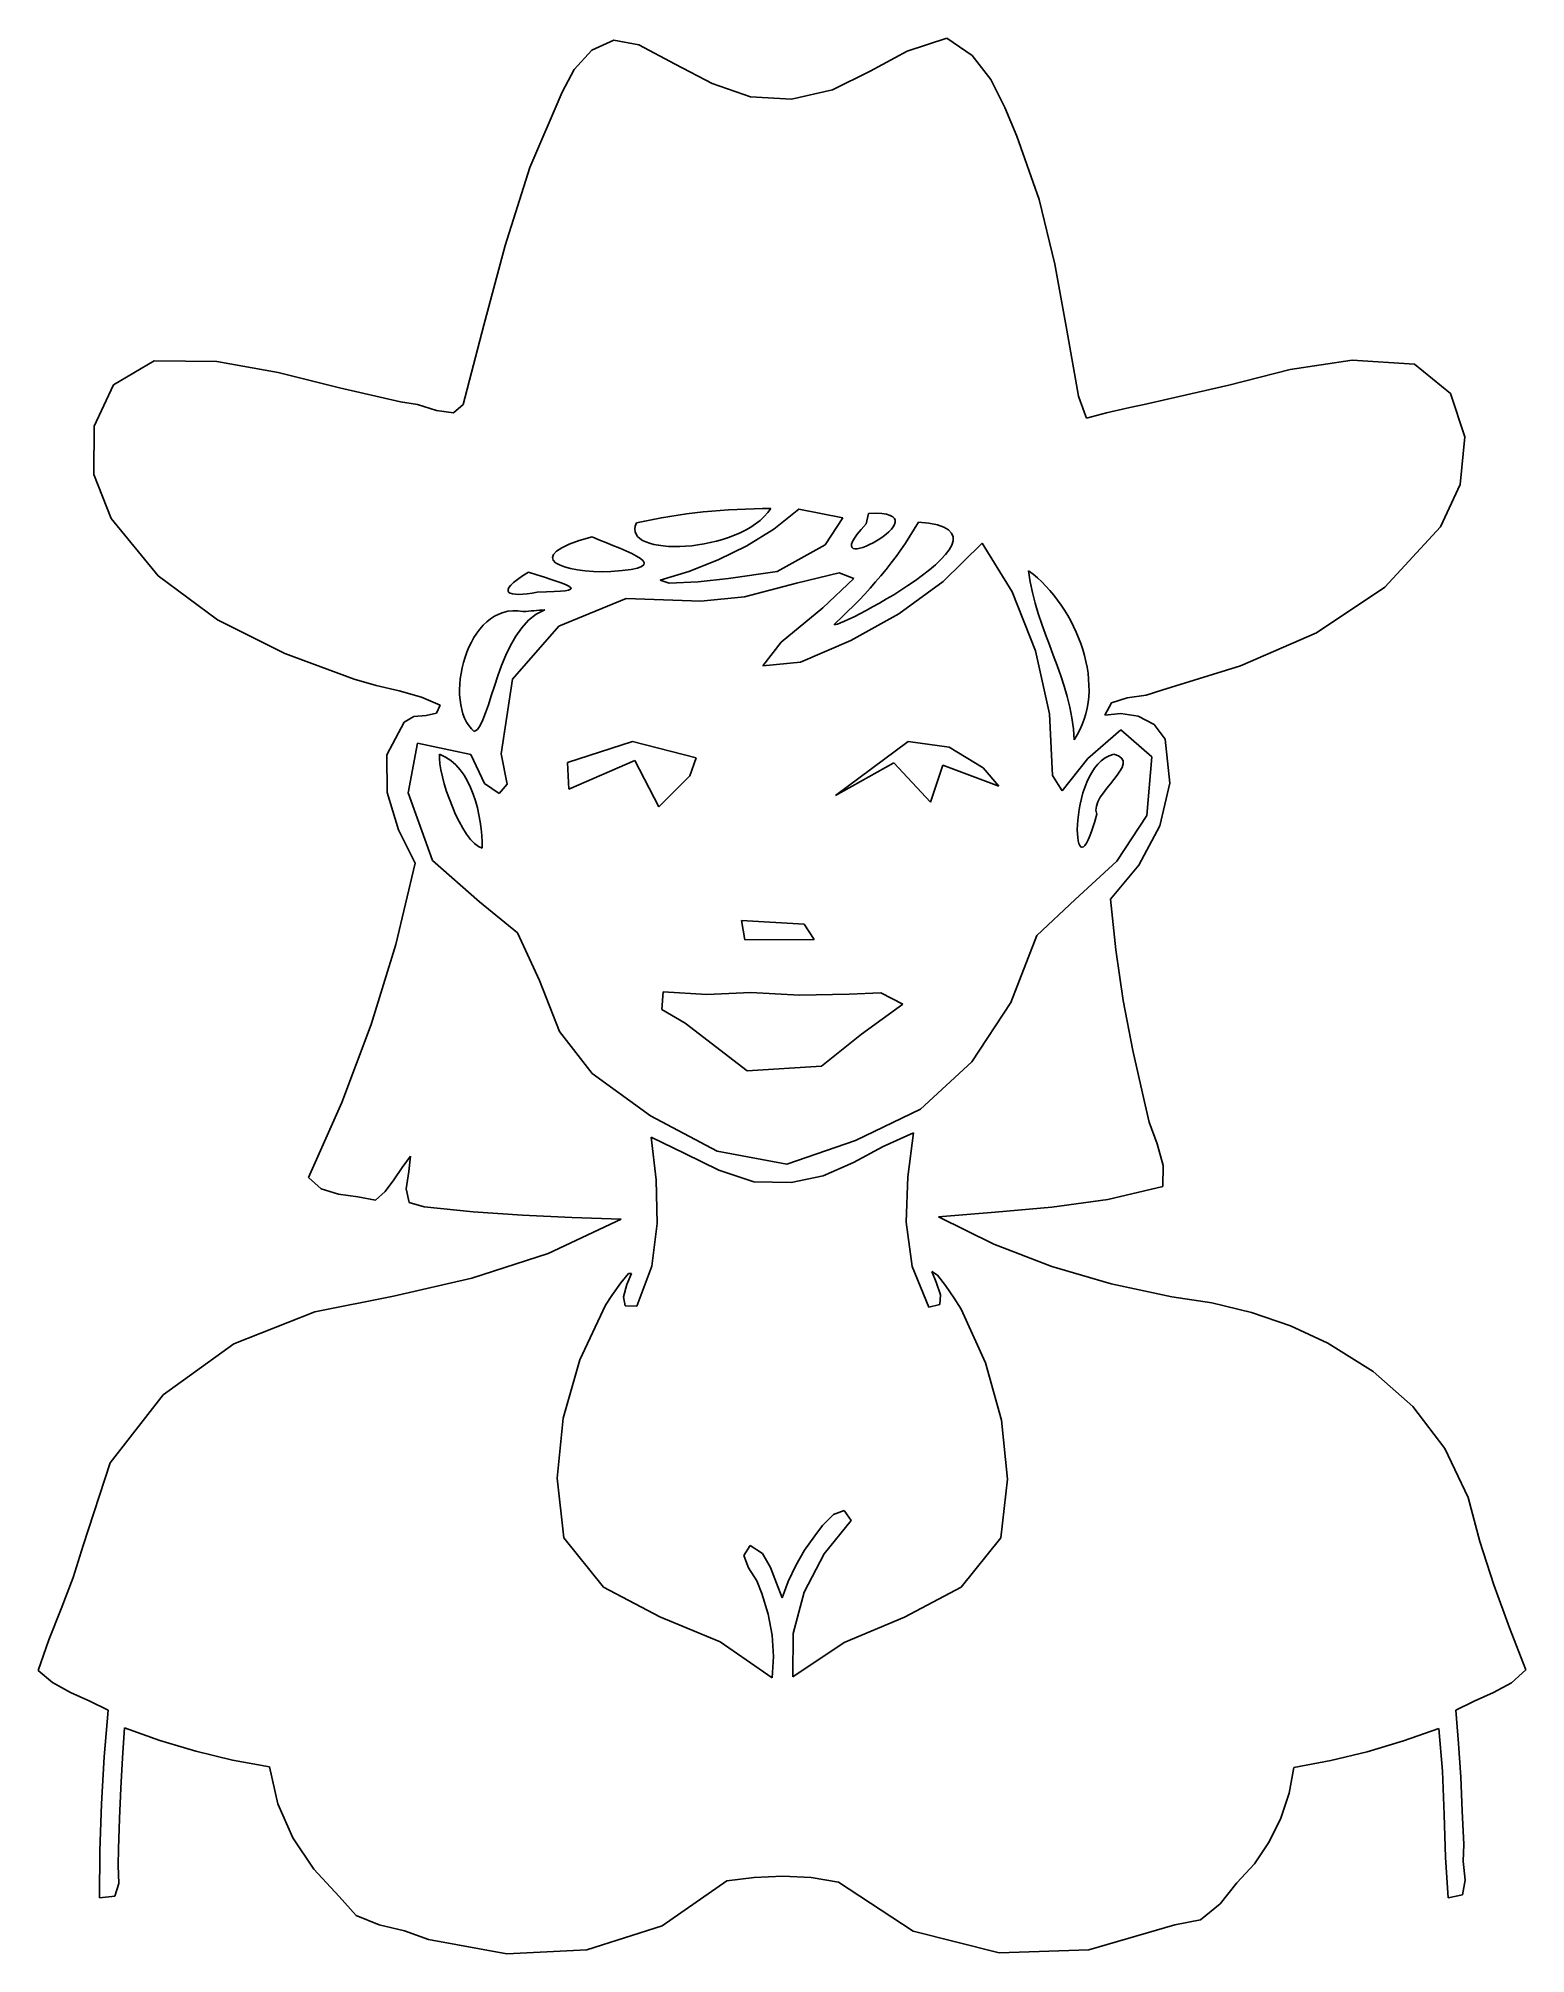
# Model space of a CAD drawing. Extents: x 0 to 20.8, y 1.4 to 28.2.
import ezdxf

# ---------------------------------------------------------------- set-up
doc = ezdxf.new("R2010")
doc.units = 0
doc.layers.get('0').update_dxf_attribs({"linetype": 'CONTINUOUS'})

msp = doc.modelspace()

# ---------------------------------------------------------------- linework, layer by layer
at = {"color": 1}
for p, q in [((8.05586, 28.194796), (7.748855, 28.05445)), ((8.408612, 28.132125), (8.05586, 28.194796)), ((12.717639, 28.222223), (12.1624, 28.041427)), ((13.074958, 27.981319), (12.717639, 28.222223)), ((7.748855, 28.05445), (7.502557, 27.787498)), ((8.914361, 27.860206), (8.408612, 28.132125)), ((12.1624, 28.041427), (11.643751, 27.762229)), ((13.335216, 27.643549), (13.074958, 27.981319)), ((7.502557, 27.787498), (7.331924, 27.470354)), ((9.432687, 27.591567), (8.914361, 27.860206)), ((11.643751, 27.762229), (11.118486, 27.499606)), ((13.53198, 27.2528), (13.335216, 27.643549)), ((7.331924, 27.470354), (6.883313, 26.415389)), ((9.972672, 27.40231), (9.432687, 27.591567)), ((10.543399, 27.368537), (9.972672, 27.40231)), ((11.118486, 27.499606), (10.543399, 27.368537)), ((13.698816, 26.852963), (13.53198, 27.2528)), ((14.011335, 25.968352), (13.698816, 26.852963)), ((6.883313, 26.415389), (6.534555, 25.321187)), ((14.229912, 25.059083), (14.011335, 25.968352)), ((6.534555, 25.321187), (6.238911, 24.208016)), ((14.398557, 24.136708), (14.229912, 25.059083)), ((6.238911, 24.208016), (5.949646, 23.096141)), ((14.56128, 23.212778), (14.398557, 24.136708)), ((1.622778, 23.706667), (1.054364, 23.374229)), ((2.497504, 23.697228), (1.622778, 23.706667)), ((3.360246, 23.545107), (2.497504, 23.697228)), ((18.393419, 23.718057), (17.526425, 23.584747)), ((19.266385, 23.660684), (18.393419, 23.718057)), ((19.771099, 23.250732), (19.266385, 23.660684)), ((1.054364, 23.374229), (0.781593, 22.792481)), ((4.216355, 23.330451), (3.360246, 23.545107)), ((5.071181, 23.133403), (4.216355, 23.330451)), ((16.664751, 23.367311), (15.807744, 23.172309)), ((17.526425, 23.584747), (16.664751, 23.367311)), ((5.308536, 23.096433), (5.071181, 23.133403)), ((5.576137, 23.012313), (5.308536, 23.096433)), ((5.949646, 23.096141), (5.810876, 22.979422)), ((14.589602, 23.135951), (14.56128, 23.212778)), ((14.617923, 23.059123), (14.589602, 23.135951)), ((14.646244, 22.982295), (14.617923, 23.059123)), ((15.523912, 23.107847), (15.239624, 23.045292)), ((15.807744, 23.172309), (15.523912, 23.107847)), ((19.968701, 22.643984), (19.771099, 23.250732)), ((0.781593, 22.792481), (0.779267, 22.117044)), ((5.810876, 22.979422), (5.576137, 23.012313)), ((14.674566, 22.905466), (14.646244, 22.982295)), ((14.956101, 22.979535), (14.674566, 22.905466)), ((15.239624, 23.045292), (14.956101, 22.979535)), ((19.90573, 21.976978), (19.968701, 22.643984)), ((0.779267, 22.117044), (1.02219, 21.503536)), ((19.628721, 21.386256), (19.90573, 21.976978)), ((1.02219, 21.503536), (1.677919, 20.700088)), ((10.257014, 21.642917), (10.257014, 21.642917)), ((10.298625, 21.353977), (10.645069, 21.634098)), ((10.645069, 21.634098), (11.260767, 21.512194)), ((11.260767, 21.512194), (11.017457, 21.133459)), ((11.590033, 21.426151), (11.624028, 21.572362)), ((12.320764, 21.448889), (12.320764, 21.448889)), ((7.752292, 21.246042), (7.752292, 21.246042)), ((9.920462, 21.118809), (10.298625, 21.353977)), ((18.851273, 20.53825), (19.628721, 21.386256)), ((9.105135, 20.759406), (9.519619, 20.922612)), ((9.519619, 20.922612), (9.920462, 21.118809)), ((11.017457, 21.133459), (10.342151, 20.761836)), ((12.666592, 20.618878), (13.211528, 21.157848)), ((13.211528, 21.157848), (13.632507, 20.47483)), ((1.677919, 20.700088), (2.510451, 20.083146)), ((6.861528, 20.752153), (6.861528, 20.752153)), ((8.704218, 20.636647), (9.105135, 20.759406)), ((9.66186, 20.66127), (9.237813, 20.614934)), ((10.342151, 20.761836), (9.66186, 20.66127)), ((10.615157, 20.595521), (11.209726, 20.739881)), ((11.415898, 20.663899), (10.983092, 20.253273)), ((11.209726, 20.739881), (11.415898, 20.663899)), ((13.864167, 20.769792), (13.864167, 20.769792)), ((7.28749, 19.9968), (8.229704, 20.38161)), ((8.229704, 20.38161), (9.277114, 20.346174)), ((8.833522, 20.597608), (8.704218, 20.636647)), ((9.237813, 20.614934), (8.833522, 20.597608)), ((9.277114, 20.346174), (9.886262, 20.405919)), ((9.886262, 20.405919), (10.615157, 20.595521)), ((12.04822, 20.165562), (12.666592, 20.618878)), ((13.632507, 20.47483), (13.957957, 19.650368)), ((17.894671, 19.903312), (18.851273, 20.53825)), ((7.090833, 20.222986), (7.090833, 20.222987)), ((10.983092, 20.253273), (10.401673, 19.770445)), ((11.376373, 19.791924), (12.04822, 20.165562)), ((2.510451, 20.083146), (3.449194, 19.613582)), ((6.640254, 19.251646), (7.28749, 19.9968)), ((16.830106, 19.438367), (17.894671, 19.903312)), ((3.449194, 19.613582), (4.423553, 19.252273)), ((10.401673, 19.770445), (10.141144, 19.441367)), ((10.671011, 19.491992), (11.376373, 19.791924)), ((13.957957, 19.650368), (14.157138, 18.766052)), ((10.141144, 19.441367), (10.671011, 19.491992)), ((15.728772, 19.100339), (16.830106, 19.438367)), ((4.423553, 19.252273), (4.729892, 19.165134)), ((4.729892, 19.165134), (5.053698, 19.088028)), ((5.053698, 19.088028), (5.363243, 19.002789)), ((6.477776, 18.20605), (6.640254, 19.251646)), ((15.509228, 19.028362), (15.728772, 19.100339)), ((5.363243, 19.002789), (5.626805, 18.891251)), ((5.573393, 18.776782), (5.430094, 18.746473)), ((5.626805, 18.891251), (5.573393, 18.776782)), ((14.157138, 18.766052), (14.199306, 17.903473)), ((14.93132, 18.75014), (15.023127, 18.920681)), ((15.15263, 18.770384), (14.93132, 18.75014)), ((15.023127, 18.920681), (15.244888, 18.990949)), ((15.399228, 18.733104), (15.15263, 18.770384)), ((15.244888, 18.990949), (15.509228, 19.028362)), ((5.124097, 18.653125), (4.880798, 18.191623)), ((5.259475, 18.729021), (5.124097, 18.653125)), ((5.430094, 18.746473), (5.259475, 18.729021)), ((14.694874, 18.14423), (15.156332, 18.544656)), ((15.156332, 18.544656), (15.587122, 18.163827)), ((15.622472, 18.620485), (15.399228, 18.733104)), ((15.773721, 18.414712), (15.622472, 18.620485)), ((5.178155, 17.661064), (5.307431, 18.358932)), ((5.307431, 18.358932), (6.053347, 18.198512)), ((8.316736, 18.379723), (7.40844, 18.088221)), ((9.210486, 18.152394), (8.316736, 18.379723)), ((12.179653, 18.379723), (11.1601, 17.626011)), ((12.751041, 18.301147), (12.179653, 18.379723)), ((13.226963, 18.01151), (12.751041, 18.301147)), ((15.842332, 17.799203), (15.773721, 18.414712)), ((4.880798, 18.191623), (4.884091, 17.667867)), ((5.617986, 18.203334), (5.617986, 18.203334)), ((6.053347, 18.198512), (6.247356, 17.793836)), ((6.565027, 17.784771), (6.477776, 18.20605)), ((7.40844, 18.088221), (7.425947, 17.712844)), ((7.425947, 17.712844), (8.352013, 18.115141)), ((8.352013, 18.115141), (8.688444, 17.466556)), ((9.119128, 17.900333), (9.210486, 18.152394)), ((11.1601, 17.626011), (11.976806, 18.079862)), ((11.976806, 18.079862), (12.492249, 17.531117)), ((12.492249, 17.531117), (12.662881, 18.048216)), ((12.662881, 18.048216), (13.445243, 17.755751)), ((13.445243, 17.755751), (13.226963, 18.01151)), ((14.332586, 17.688515), (14.694874, 18.14423)), ((15.054792, 18.203334), (15.054792, 18.203334)), ((15.587122, 18.163827), (15.519714, 17.345882)), ((6.247356, 17.793836), (6.453069, 17.651644)), ((6.453069, 17.651644), (6.565027, 17.784771)), ((8.688444, 17.466556), (9.119128, 17.900333)), ((14.199306, 17.903473), (14.332586, 17.688515)), ((15.70165, 17.200208), (15.842332, 17.799203)), ((4.884091, 17.667867), (5.044871, 17.142851)), ((5.517746, 16.716232), (5.178155, 17.661064)), ((15.519714, 17.345882), (15.096534, 16.706421)), ((15.406246, 16.648502), (15.70165, 17.200208)), ((5.044871, 17.142851), (5.274027, 16.677569)), ((5.274027, 16.677569), (5.005122, 15.541633)), ((6.178431, 16.135758), (5.517746, 16.716232)), ((15.096534, 16.706421), (14.517142, 16.170689)), ((15.010695, 16.174862), (15.406246, 16.648502)), ((6.708759, 15.702597), (6.178431, 16.135758)), ((14.517142, 16.170689), (13.981096, 15.663927)), ((15.085626, 15.464067), (15.010695, 16.174862)), ((9.8425, 15.875001), (9.893007, 15.603225)), ((10.719506, 15.82226), (9.8425, 15.875001)), ((10.863351, 15.609361), (10.719506, 15.82226)), ((7.016305, 15.037723), (6.708759, 15.702597)), ((9.893007, 15.603225), (10.863351, 15.609361)), ((13.981096, 15.663927), (13.614142, 14.729839)), ((5.005122, 15.541633), (4.661396, 14.420204)), ((15.189391, 14.757037), (15.085626, 15.464067)), ((7.298284, 14.321344), (7.016305, 15.037723)), ((8.748889, 14.878403), (8.728961, 14.631833)), ((9.359489, 14.841336), (8.748889, 14.878403)), ((9.974559, 14.866612), (9.359489, 14.841336)), ((10.655573, 14.82799), (9.974559, 14.866612)), ((11.350814, 14.843362), (10.655573, 14.82799)), ((11.794047, 14.861715), (11.350814, 14.843362)), ((12.10128, 14.703512), (11.794047, 14.861715)), ((15.321191, 14.05466), (15.189391, 14.757037)), ((8.728961, 14.631833), (9.053737, 14.439558)), ((11.526478, 14.283432), (12.10128, 14.703512)), ((13.614142, 14.729839), (13.071223, 13.899265)), ((4.661396, 14.420204), (4.251364, 13.327231)), ((7.75191, 13.733663), (7.298284, 14.321344)), ((9.053737, 14.439558), (9.925181, 13.772054)), ((10.962598, 13.838159), (11.526478, 14.283432)), ((15.480229, 13.357824), (15.321191, 14.05466)), ((8.570133, 13.139266), (7.75191, 13.733663)), ((9.925181, 13.772054), (10.962598, 13.838159)), ((13.071223, 13.899265), (12.348352, 13.233635)), ((4.251364, 13.327231), (3.783541, 12.276666)), ((9.502003, 12.648135), (8.570133, 13.139266)), ((12.348352, 13.233635), (11.441543, 12.794383)), ((15.553731, 13.053931), (15.480229, 13.357824)), ((11.829609, 12.711135), (12.250208, 12.902848)), ((12.250208, 12.902848), (12.171596, 12.285586)), ((15.662443, 12.747961), (15.553731, 13.053931)), ((8.647689, 12.244209), (8.581321, 12.841109)), ((8.581321, 12.841109), (9.052585, 12.612307)), ((9.052585, 12.612307), (9.525089, 12.379481)), ((10.481234, 12.464949), (9.502003, 12.648135)), ((11.441543, 12.794383), (10.481234, 12.464949)), ((11.414456, 12.489645), (11.829609, 12.711135)), ((15.745669, 12.445766), (15.662443, 12.747961)), ((4.978498, 12.243509), (5.092443, 12.417136)), ((5.092443, 12.417136), (5.212291, 12.576527)), ((5.187758, 12.361199), (5.151536, 12.118244)), ((5.212291, 12.576527), (5.187758, 12.361199)), ((9.525089, 12.379481), (10.015656, 12.219576)), ((10.989904, 12.301428), (11.414456, 12.489645)), ((15.742708, 12.153195), (15.745669, 12.445766)), ((3.783541, 12.276666), (3.960837, 12.121839)), ((3.960837, 12.121839), (4.204958, 12.046983)), ((4.718402, 11.959166), (4.857979, 12.082051)), ((4.857979, 12.082051), (4.978498, 12.243509)), ((5.151536, 12.118244), (5.19313, 11.927137)), ((8.663405, 11.635104), (8.647689, 12.244209)), ((10.015656, 12.219576), (10.541109, 12.209534)), ((10.541109, 12.209534), (10.989904, 12.301428)), ((12.171596, 12.285586), (12.149769, 11.65207)), ((14.972859, 11.972638), (15.742708, 12.153195)), ((4.204958, 12.046983), (4.472086, 12.007594)), ((4.472086, 12.007594), (4.718402, 11.959166)), ((5.19313, 11.927137), (5.402045, 11.867352)), ((5.402045, 11.867352), (6.089713, 11.79924)), ((6.089713, 11.79924), (6.778736, 11.751079)), ((13.393824, 11.794315), (14.18684, 11.864126)), ((14.18684, 11.864126), (14.972859, 11.972638)), ((6.778736, 11.751079), (7.468399, 11.717862)), ((8.157985, 11.694584), (7.139529, 11.21419)), ((7.468399, 11.717862), (8.157985, 11.694584)), ((8.58741, 11.037845), (8.663405, 11.635104)), ((12.149769, 11.65207), (12.23186, 11.033855)), ((12.602986, 11.729862), (13.393824, 11.794315)), ((13.37854, 11.343183), (12.602986, 11.729862)), ((14.187746, 11.032951), (13.37854, 11.343183)), ((7.139529, 11.21419), (6.071003, 10.871305)), ((8.37864, 10.476479), (8.58741, 11.037845)), ((12.23186, 11.033855), (12.465003, 10.4625)), ((15.020919, 10.791203), (14.187746, 11.032951)), ((6.071003, 10.871305), (4.974406, 10.615946)), ((8.030721, 10.627279), (8.153265, 10.803583)), ((8.153265, 10.803583), (8.260421, 10.933765)), ((8.240096, 10.782819), (8.191364, 10.609369)), ((8.305165, 10.932862), (8.240096, 10.782819)), ((8.260421, 10.933765), (8.305165, 10.932862)), ((12.567534, 10.811835), (12.510407, 10.964893)), ((12.510407, 10.964893), (12.587689, 10.91175)), ((12.628974, 10.637294), (12.567534, 10.811835)), ((12.587689, 10.91175), (12.701725, 10.768306)), ((12.701725, 10.768306), (12.822149, 10.590915)), ((15.868372, 10.609975), (15.020919, 10.791203)), ((4.974406, 10.615946), (3.871735, 10.398126)), ((7.579871, 9.728436), (7.939811, 10.489813)), ((7.939811, 10.489813), (8.030721, 10.627279)), ((8.191364, 10.609369), (8.217901, 10.483571)), ((8.217901, 10.483571), (8.37864, 10.476479)), ((12.465003, 10.4625), (12.619779, 10.500954)), ((12.619779, 10.500954), (12.628974, 10.637294)), ((12.822149, 10.590915), (12.918595, 10.435926)), ((16.426953, 10.524824), (15.868372, 10.609975)), ((16.984167, 10.388759), (16.426953, 10.524824)), ((3.871735, 10.398126), (2.738765, 9.950323)), ((12.918595, 10.435926), (13.259978, 9.682789)), ((17.529533, 10.200901), (16.984167, 10.388759)), ((18.05257, 9.96037), (17.529533, 10.200901)), ((2.738765, 9.950323), (1.747684, 9.235487)), ((18.687019, 9.563703), (18.05257, 9.96037)), ((7.347388, 8.9116), (7.579871, 9.728436)), ((13.259978, 9.682789), (13.484822, 8.879987)), ((19.241437, 9.072982), (18.687019, 9.563703)), ((1.747684, 9.235487), (1.00724, 8.283966)), ((7.264998, 8.070295), (7.347388, 8.9116)), ((13.484822, 8.879987), (13.566029, 8.055093)), ((19.692199, 8.486226), (19.241437, 9.072982)), ((20.015678, 7.801452), (19.692199, 8.486226)), ((1.00724, 8.283966), (0.626181, 7.126112)), ((7.35534, 7.235512), (7.264998, 8.070295)), ((13.566029, 8.055093), (13.476501, 7.235685)), ((20.179803, 7.185905), (20.015678, 7.801452)), ((11.133721, 7.561737), (10.980481, 7.409801)), ((11.282985, 7.618668), (11.133721, 7.561737)), ((11.381945, 7.479214), (11.282985, 7.618668)), ((10.869592, 7.264239), (10.728076, 7.06237)), ((10.980481, 7.409801), (10.869592, 7.264239)), ((11.003835, 7.011661), (11.381945, 7.479214)), ((0.626181, 7.126112), (0.486595, 6.681609)), ((7.913327, 6.543804), (7.35534, 7.235512)), ((9.966479, 7.129871), (9.876163, 6.986888)), ((9.876163, 6.986888), (9.942194, 6.814809)), ((10.137759, 7.015356), (9.966479, 7.129871)), ((10.25131, 6.822328), (10.137759, 7.015356)), ((10.728076, 7.06237), (10.604478, 6.849058)), ((10.723877, 6.476748), (11.003835, 7.011661)), ((13.476501, 7.235685), (12.918453, 6.545025)), ((20.376768, 6.577393), (20.179803, 7.185905)), ((9.942194, 6.814809), (10.060426, 6.631751)), ((10.334767, 6.599128), (10.25131, 6.822328)), ((10.604478, 6.849058), (10.49998, 6.625801)), ((0.486595, 6.681609), (0.318445, 6.240533)), ((8.700129, 6.130357), (7.913327, 6.543804)), ((10.060426, 6.631751), (10.126711, 6.455831)), ((10.126711, 6.455831), (10.216647, 6.16915)), ((10.415765, 6.394098), (10.334767, 6.599128)), ((10.49998, 6.625801), (10.415765, 6.394098)), ((10.56844, 5.896144), (10.723877, 6.476748)), ((12.918453, 6.545025), (12.126638, 6.122994)), ((20.594945, 5.977718), (20.376768, 6.577393)), ((0.318445, 6.240533), (0.147618, 5.805684)), ((10.216647, 6.16915), (10.272291, 5.873775)), ((9.544351, 5.779117), (8.700129, 6.130357)), ((12.126638, 6.122994), (11.281602, 5.771268)), ((20.822708, 5.388681), (20.594945, 5.977718)), ((0.147618, 5.805684), (0, 5.379862)), ((10.274594, 5.274028), (9.544351, 5.779117)), ((10.272291, 5.873775), (10.292114, 5.573978)), ((10.563888, 5.291523), (10.56844, 5.896144)), ((11.281602, 5.771268), (10.563888, 5.291523)), ((0, 5.379862), (0.200195, 5.212584)), ((10.292114, 5.573978), (10.274594, 5.274028)), ((20.622107, 5.208162), (20.822708, 5.388681)), ((0.200195, 5.212584), (0.452495, 5.072599)), ((20.369684, 5.070156), (20.622107, 5.208162)), ((0.452495, 5.072599), (0.723287, 4.947339)), ((0.723287, 4.947339), (0.978958, 4.824237)), ((19.84375, 4.824237), (20.099033, 4.950301)), ((20.099033, 4.950301), (20.369684, 5.070156)), ((0.978958, 4.824237), (0.923942, 4.168505)), ((1.178544, 4.15394), (1.208264, 4.577293)), ((1.208264, 4.577293), (1.703451, 4.399327)), ((19.109742, 4.392562), (19.605625, 4.568474)), ((19.605625, 4.568474), (19.656513, 3.971403)), ((19.884005, 4.354895), (19.84375, 4.824237)), ((1.703451, 4.399327), (2.207299, 4.247271)), ((18.605543, 4.242458), (19.109742, 4.392562)), ((19.913282, 3.884834), (19.884005, 4.354895)), ((0.923942, 4.168505), (0.885767, 3.511652)), ((1.153935, 3.730314), (1.178544, 4.15394)), ((2.207299, 4.247271), (2.718747, 4.123525)), ((2.718747, 4.123525), (3.236736, 4.030487)), ((3.236736, 4.030487), (3.351198, 3.514513)), ((17.509815, 3.659671), (17.577153, 4.021669)), ((17.577153, 4.021669), (18.094268, 4.118661)), ((18.094268, 4.118661), (18.605543, 4.242458)), ((19.656513, 3.971403), (19.680561, 3.361474)), ((19.935552, 3.414352), (19.913282, 3.884834)), ((0.885767, 3.511652), (0.863319, 2.854043)), ((1.134947, 3.306373), (1.153935, 3.730314)), ((3.351198, 3.514513), (3.563682, 3.035586)), ((17.394221, 3.310549), (17.509815, 3.659671)), ((1.122089, 2.882075), (1.134947, 3.306373)), ((17.232469, 2.980304), (17.394221, 3.310549)), ((19.680561, 3.361474), (19.700215, 2.761937)), ((19.954791, 2.943747), (19.935552, 3.414352)), ((3.563682, 3.035586), (3.856295, 2.59998)), ((17.026658, 2.674938), (17.232469, 2.980304)), ((0.863319, 2.854043), (0.855486, 2.196042)), ((1.117143, 2.650118), (1.122089, 2.882075)), ((19.700215, 2.761937), (19.737916, 2.196044)), ((19.948523, 2.71166), (19.954791, 2.943747)), ((19.974332, 2.444228), (19.948523, 2.71166)), ((1.128512, 2.399066), (1.117143, 2.650118)), ((3.856295, 2.59998), (4.21114, 2.21397)), ((8.731827, 1.803419), (9.639653, 2.434168)), ((9.639653, 2.434168), (10.023209, 2.48272)), ((10.023209, 2.48272), (10.421514, 2.50216)), ((10.421514, 2.50216), (10.819149, 2.483195)), ((10.819149, 2.483195), (11.200694, 2.41653)), ((11.200694, 2.41653), (12.248128, 1.730758)), ((16.779333, 2.406305), (17.026658, 2.674938)), ((19.936152, 2.23963), (19.974332, 2.444228)), ((0.855486, 2.196042), (1.070018, 2.21801)), ((1.070018, 2.21801), (1.128512, 2.399066)), ((4.21114, 2.21397), (4.448623, 1.947902)), ((16.543832, 2.11374), (16.779333, 2.406305)), ((19.737916, 2.196044), (19.936152, 2.23963)), ((4.448623, 1.947902), (4.77199, 1.818645)), ((15.910278, 1.816808), (16.270648, 1.887241)), ((16.270648, 1.887241), (16.543832, 2.11374)), ((4.77199, 1.818645), (5.128078, 1.73689)), ((5.128078, 1.73689), (5.463727, 1.613329)), ((5.463727, 1.613329), (6.560547, 1.415002)), ((7.677686, 1.471031), (8.731827, 1.803419)), ((12.248128, 1.730758), (13.452779, 1.427816)), ((14.708784, 1.4693), (15.910278, 1.816808)), ((6.560547, 1.415002), (7.677686, 1.471031)), ((13.452779, 1.427816), (14.708784, 1.4693))]:
    msp.add_line(p, q, dxfattribs=at)
for points in [[(10.257014, 21.642917), (9.82404, 20.991542), (8.132595, 20.950965), (8.374475, 21.439362)], [(8.374475, 21.439362), (8.990675, 21.58452), (9.625252, 21.635547), (10.257014, 21.642917)], [(11.624028, 21.572362), (12.798071, 21.626964), (10.755609, 20.540567), (11.590033, 21.426151)], [(11.16409, 20.040872), (11.612695, 20.452507), (12.015589, 20.9204), (12.320764, 21.448889)], [(12.320764, 21.448889), (13.187606, 21.39619), (12.747062, 20.944732), (12.173859, 20.562173)], [(8.016672, 20.758616), (7.358067, 20.733625), (6.69522, 20.95361), (7.752292, 21.246042)], [(7.752292, 21.246042), (8.254477, 21.025198), (8.965875, 20.819306), (8.016672, 20.758616)], [(6.985704, 20.468907), (6.585621, 20.398007), (6.36254, 20.443016), (6.861528, 20.752153)], [(6.861528, 20.752153), (7.520538, 20.537389), (7.737119, 20.488548), (6.985704, 20.468907)], [(13.864167, 20.769792), (14.539986, 20.273155), (14.997859, 19.116197), (14.499167, 18.406181)], [(14.499167, 18.406181), (14.483072, 19.233803), (13.953945, 19.94727), (13.864167, 20.769792)], [(12.173859, 20.562173), (11.652975, 20.214532), (11.022544, 19.923787), (11.16409, 20.040872)], [(6.103832, 18.521857), (5.641939, 18.894216), (5.992153, 20.35561), (6.785327, 20.198958)], [(7.090833, 20.222987), (6.415591, 19.957489), (6.339558, 18.592215), (6.103832, 18.521857)], [(6.785327, 20.198958), (6.887162, 20.206967), (6.988998, 20.214977), (7.090833, 20.222986)], [(5.617986, 18.203334), (5.585112, 17.917313), (5.927694, 16.961816), (6.215554, 16.885365)], [(6.215554, 16.885365), (6.214115, 17.335009), (6.079168, 18.020113), (5.617986, 18.203334)], [(15.054792, 18.203334), (14.365577, 18.032631), (14.470325, 16.009469), (14.816667, 17.365487)], [(14.816667, 17.365487), (14.702617, 17.646049), (15.494567, 18.09819), (15.054792, 18.203334)]]:
    msp.add_open_spline(points, degree=3, dxfattribs=at)

doc.saveas('drawing.dxf')
